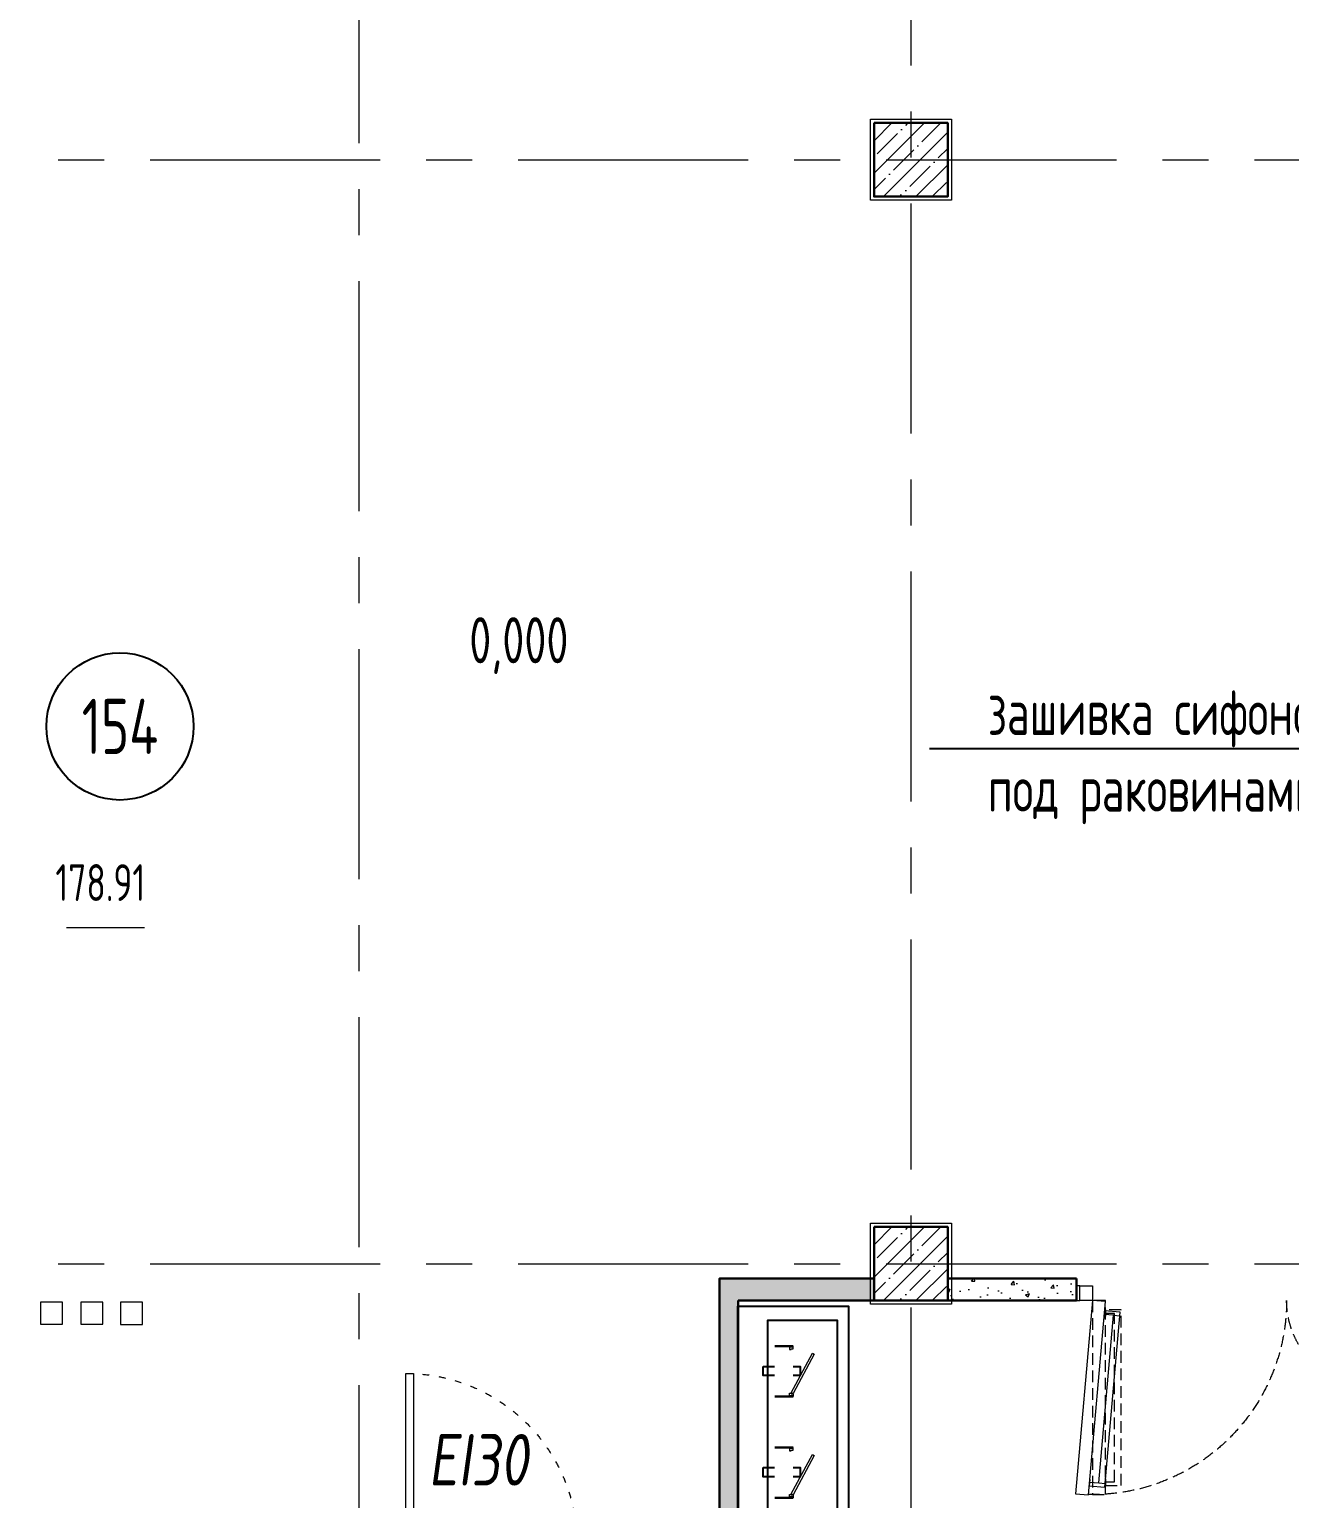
# Model space of a CAD drawing. Header units: millimetres. Extents: x -360149 to 682031, y -35655 to 209517.
# Drawn here: x -205024 to -198176, y 117324 to 125309 of the extents above; entities that cross this region are included whole.
import ezdxf
from ezdxf import colors
from ezdxf.entities.mleader import LeaderData, LeaderLine
from ezdxf.enums import TextEntityAlignment as Align
from ezdxf.math import Vec2, Vec3

# ---------------------------------------------------------------- set-up
doc = ezdxf.new("R2010")
doc.units = ezdxf.units.MM
doc.header["$MEASUREMENT"] = 0
for name, pattern in [('ACAD_ISO03W100', [30, 12, -18]), ('CENTER', [2, 1.25, -0.25, 0.25, -0.25]), ('DASHED', [19.05, 12.7, -6.35])]:
    doc.linetypes.add(name, pattern=pattern)
doc.layers.get('0').update_dxf_attribs({"color": 250, "lineweight": 9})
for name, color, linetype, lineweight in [('_АР ТЕКСТ', 250, 'Continuous', 25), ('АР_Выноски АПР', 7, 'Continuous', 5), ('АР_Двери', 175, 'Continuous', 18), ('АР_Колонны', 250, 'Continuous', 30), ('АР_Колонны Штрих', 250, 'Continuous', 5), ('АР_Маркер экспликации', 239, 'Continuous', 13), ('АР_Номер помещения', 1, 'Continuous', 25), ('АР_Оси', 195, 'Continuous', 9), ('АР_Отметки', 250, 'Continuous', 15), ('АР_Перегородки витражные', 152, 'Continuous', 13), ('АР_Перегородки газоблок', 165, 'Continuous', 30), ('АР_Перегородки газоблок_Штрих', 165, 'Continuous', 5), ('АР_Помещения_площадь', 19, 'Continuous', 9), ('ТХ_пищеблок', 30, 'Continuous', 20)]:
    doc.layers.add(name, color=color, linetype=linetype, lineweight=lineweight)
doc.layers.add('АР_ПБ_Двери', color=7, linetype='Continuous', lineweight=15, true_color=0xdb0000)
doc.layers.add('ТХ_сантехника', color=253, linetype='Continuous')
doc.styles.add('ISOCPEUR', font='isocpeur.ttf', dxfattribs={"width": 0.7})
doc.styles.get("Standard").update_dxf_attribs({"font": 'isocpeur.ttf', "width": 0.7})
doc.styles.add('Архитект', font='isocpeur.ttf', dxfattribs={"width": 0.8, "oblique": 8})
pattern_1 = [(50, (0, 0), (215.17805, -18.82564), [22.5, -247.5]), (355, (0, 0), (-41.6254, 225.65764), [18, -198]), (100.45144, (17.93, -1.57), (173.55265, 206.832), [19.12206, -210.34263]), (46.1842, (0, 60), (320.1724, -49.65578), [33.75, -371.25]), (96.63564, (26.68, 55.86), (280.3986, 292.2356), [28.6831, -315.51413]), (351.18416, (0, 60), (280.3986, 292.2356), [27, -297]), (21, (30, 45), (179.07212, -120.78567), [22.5, -247.5]), (326, (30, 45), (72.9946, 217.54501), [18, -198]), (71.45144, (44.92, 34.93), (252.06671, 96.75935), [19.12206, -210.34263]), (37.5, (0, 0), (3.647957, 99.868156), [0, -195.6, 0, -201, 0, -198.75]), (7.5, (0, 0), (78.92086, 118.323514), [0, -114.6, 0, -191.1, 0, -75.75]), (327.5, (-66.9, 0), (160.14673, -6.766462), [0, -75, 0, -234, 0, -310.5]), (317.5, (-96.9, 0), (174.95585, 30.031495), [0, -97.5, 0, -155.4, 0, -220.5])]

# ---------------------------------------------------------------- blocks, each defined once
blk = doc.blocks.new('*U49')
at = {"layer": 'АР_Номер помещения', "color": 7}
blk.add_circle((-1642.6, -5356.2), 400, dxfattribs=at)
at = {"layer": 'АР_Помещения_площадь', "color": 7}
blk.add_line((-1510, -6451.5), (-1932.4, -6451.5), dxfattribs=at)
at = {"color": 7, "style": 'ISOCPEUR', "width": 0.7, "flags": 1}
blk.add_attdef('КАТЕГОРИЯ', (-499.2, -2092.2), '', height=250, dxfattribs=at)
at = {"layer": 'АР_Номер помещения', "color": 7, "style": 'ISOCPEUR', "width": 0.7}
blk.add_attdef('НОМЕР_ПОМЕЩЕНИЯ', text='', height=300, dxfattribs=at).set_placement((-1642.6, -5356.2), align=Align.MIDDLE_CENTER)
at = {"layer": 'АР_Помещения_площадь', "color": 7, "lineweight": 30, "width": 0.7, "flags": 104}
blk.add_attdef('ИМЯ_ПОМЕЩЕНИЯ', text='', height=100, dxfattribs=at).set_placement((157.6, 1217.1), align=Align.MIDDLE_CENTER)
at = {"layer": 'АР_Помещения_площадь', "color": 7, "style": 'ISOCPEUR', "width": 0.7}
blk.add_attdef('ПЛОЩАДЬ_ПОМЕЩЕНИЯ', text='', height=200, dxfattribs=at).set_placement((-1505.1, -6205), align=Align.MIDDLE_RIGHT)
blk = doc.blocks.new('1700-3')
for p, q in [((-415.6, 1464.7), (-421.7, 1430.3)), ((-89.7, 1407.3), (-95.8, 1372.8))]:
    blk.add_line(p, q)
at = {"linetype": 'DASHED', "ltscale": 5}
for p, q in [((-80.2, 100.2), (-83.2, 135)), ((-991.2, 20.5), (-994.2, 55.3))]:
    blk.add_line(p, q, dxfattribs=at)
for points in [[(80, 1600), (0, 1600), (0, 1583), (80, 1583), (80, 1600)], [(-392.2, 1511.2), (-426.7, 1517.3), (-441.4, 1433.7), (-76.1, 1369.3), (-61.4, 1452.9), (-95.8, 1459)], [(0, 1583), (80, 1583), (80, 1513), (50, 1513), (50, 1513), (0, 1513), (0, 1583)], [(-407, 1513.8), (-415.6, 1464.7), (-89.7, 1407.3), (-81.1, 1456.4)], [(-971.9, -27.9), (-1006.8, -31), (-1014.2, 53.6), (-63.3, 136.8), (-55.9, 52.2), (-90.8, 49.2)], [(-986.8, -29.2), (-991.2, 20.5), (-80.2, 100.2), (-75.8, 50.5)], [(0, -83), (80, -83), (80, -13), (50, -13), (50, -13), (0, -13), (0, -83)], [(80, -100), (0, -100), (0, -83), (80, -83), (80, -100)]]:
    blk.add_lwpolyline(points)
for points in [[(-476.3, 1526), (-12.1, 1444.2), (0, 1513), (-464.1, 1594.8)], [(0, -13), (-1050.7, -104.9), (-1056.8, -35.3), (-6.1, 56.6)]]:
    blk.add_lwpolyline(points, close=True)
for points in [[(-471.3, 1443.1), (0, 1443.1), (0, 1513), (-471.3, 1513)], [(0, -13), (-1054.7, -13), (-1054.7, 56.9), (0, 56.9)]]:
    blk.add_lwpolyline(points, close=True, dxfattribs=at)
for points in [[(-385.9, 1443.1), (-420.9, 1443.1), (-420.9, 1358.3), (-50, 1358.3), (-50, 1443.1), (-85, 1443.1)], [(-400.9, 1443.1), (-400.9, 1393.3), (-70, 1393.3), (-70, 1443.1)], [(-969.5, 56.9), (-1004.5, 56.9), (-1004.5, 141.7), (-50, 141.7), (-50, 56.9), (-85, 56.9)], [(-984.5, 56.9), (-984.5, 106.7), (-70, 106.7), (-70, 56.9)]]:
    blk.add_lwpolyline(points, dxfattribs=at)
for centre, radius, start, end in [((0, 1513), 471.3, 170, 270), ((0, -13), 1054.7, 90, 181.20233)]:
    blk.add_arc(centre, radius, start, end, dxfattribs=at)
blk = doc.blocks.new('раковина столовая 2')
for points in [[(970111.9, -22806.1), (970111.9, -17235.9), (969511.9, -17235.9), (969511.9, -22806.1)], [(969571.9, -22746.1), (969571.9, -17314), (969951.9, -17314), (969951.9, -22746.1)], [(969974.7, -17564), (969774.7, -17564), (969774.7, -17614), (969974.7, -17614)], [(969974.7, -18114), (969774.7, -18114), (969774.7, -18164), (969974.7, -18164)], [(969974.7, -18664), (969774.7, -18664), (969774.7, -18714), (969974.7, -18714)], [(969974.7, -19214), (969774.7, -19214), (969774.7, -19264), (969974.7, -19264)], [(969974.7, -19764), (969774.7, -19764), (969774.7, -19814), (969974.7, -19814)], [(969974.7, -20314), (969774.7, -20314), (969774.7, -20364), (969974.7, -20364)], [(969974.7, -20864), (969774.7, -20864), (969774.7, -20914), (969974.7, -20914)], [(969974.7, -21414), (969774.7, -21414), (969774.7, -21464), (969974.7, -21464)], [(969974.7, -21964), (969774.7, -21964), (969774.7, -22014), (969974.7, -22014)], [(969974.7, -22514), (969774.7, -22514), (969774.7, -22564), (969974.7, -22564)]]:
    blk.add_lwpolyline(points, close=True)
blk = doc.blocks.new('*U912')
blk.add_lwpolyline([(-100, 80), (-100, 1010), (-140, 1010), (-140, 80)], close=True)
for points in [[(-1130, 0), (-1130, 80), (-1075, 80), (-1075, 0), (-1130, 0)], [(-1075, 80), (-1075, 0), (-1015, 0), (-1015, 40), (-1030, 40), (-1030, 80), (-1075, 80)], [(-55, 80), (-55, 0), (-115, 0), (-115, 40), (-100, 40), (-100, 80), (-55, 80)], [(0, 0), (0, 80), (-55, 80), (-55, 0), (0, 0)]]:
    blk.add_lwpolyline(points)
at = {"linetype": 'ACAD_ISO03W100', "ltscale": 3}
blk.add_arc((-100, 80), 930, 90, 180, dxfattribs=at)
blk = doc.blocks.new('_DotSmall')
at = {"color": 0, "linetype": 'ByBlock', "const_width": 0.5}
blk.add_lwpolyline([(-0.0625, 0, 1), (0.0625, 0, 1)], format="xyb", close=True, dxfattribs=at)
blk = doc.blocks.new('*U1080')
at = {"color": 7}
blk.add_wipeout([(-565, 60), (445, 60), (445, -310), (-565, -310)], dxfattribs=at)
for p, q in [((-530, 60), (-565, 60)), ((-550, 60), (-550, -10)), ((-550, -10), (-550, 60)), ((-510, 60), (-530, 60)), ((-510, 20), (-510, 60)), ((-500, 20), (-510, 20)), ((-500, -10), (-500, 20)), ((380, -10), (380, 20)), ((380, 20), (390, 20)), ((390, 20), (390, 60)), ((390, 60), (410, 60)), ((410, 60), (445, 60)), ((430, 60), (430, -10)), ((430, -10), (430, 60)), ((-565, -10), (-530, -10)), ((-530, -10), (-500, -10)), ((410, -10), (380, -10)), ((445, -10), (410, -10))]:
    blk.add_line(p, q)
at = {"lineweight": 30}
for p, q in [((-565, 60), (-565, -310)), ((445, 60), (445, -310))]:
    blk.add_line(p, q, dxfattribs=at)
blk.add_lwpolyline([(389, 60), (370, 25), (-424, 448), (-406, 483)], close=True)
blk = doc.blocks.new('*U1079')
at = {"color": 7}
blk.add_wipeout([(-565, 60), (445, 60), (445, -310), (-565, -310)], dxfattribs=at)
for p, q in [((-530, 60), (-565, 60)), ((-550, 60), (-550, -10)), ((-550, -10), (-550, 60)), ((-510, 60), (-530, 60)), ((-510, 20), (-510, 60)), ((-500, 20), (-510, 20)), ((-500, -10), (-500, 20)), ((380, -10), (380, 20)), ((380, 20), (390, 20)), ((390, 20), (390, 60)), ((390, 60), (410, 60)), ((410, 60), (445, 60)), ((430, 60), (430, -10)), ((430, -10), (430, 60)), ((-565, -10), (-530, -10)), ((-530, -10), (-500, -10)), ((410, -10), (380, -10)), ((445, -10), (410, -10))]:
    blk.add_line(p, q)
at = {"lineweight": 30}
for p, q in [((-565, 60), (-565, -310)), ((445, 60), (445, -310))]:
    blk.add_line(p, q, dxfattribs=at)
blk.add_lwpolyline([(389, 60), (370, 25), (-424, 448), (-406, 483)], close=True)

msp = doc.modelspace()

# ---------------------------------------------------------------- hatches: boundary and pattern name
at = {"layer": 'АР_Колонны Штрих', "ltscale": 100}
h = msp.add_hatch(dxfattribs=at)
h.set_pattern_fill('ANSI35', color=256, scale=500)
h.set_pattern_definition([(45, (-1157486.01, 164672.16), (-88.388348, 88.388348), []), (45, (-1157397.63, 164672.16), (-88.388348, 88.388348), [156.25, -31.25, 0, -31.25])])
h.paths.add_polyline_path([(-200033.92, 124800.68), (-200433.92, 124800.68), (-200433.92, 124400.68), (-200033.92, 124400.68)])
h = msp.add_hatch(dxfattribs=at)
h.set_pattern_fill('ANSI35', color=256, scale=500)
h.set_pattern_definition([(45, (-1157486.01, 158672.16), (-88.388348, 88.388348), []), (45, (-1157397.63, 158672.16), (-88.388348, 88.388348), [156.25, -31.25, 0, -31.25])])
h.paths.add_polyline_path([(-200033.92, 118800.68), (-200433.92, 118800.68), (-200433.92, 118400.68), (-200033.92, 118400.68)])
at = {"layer": 'АР_Перегородки газоблок_Штрих', "ltscale": 100}
h = msp.add_hatch(dxfattribs=at)
h.set_pattern_fill('AR-CONC', color=256, scale=30)
h.set_pattern_definition(pattern_1)
h.paths.add_polyline_path([(-201173.79, 118370.89), (-201173.6, 118400.65), (-200433.92, 118400.68), (-200433.92, 118520.68), (-201273.39, 118520.65), (-201273.39, 115964.62), (-201273.32, 115964.62), (-201273.39, 115627.62), (-201273.39, 115600.68), (-201173.79, 115600.68)])
h.paths.add_polyline_path([(-201173.79, 115600.68), (-201273.39, 115600.11), (-201273.39, 115007.17), (-201273.39, 112600.68), (-201173.39, 112600.68), (-201173.39, 112680.68), (-200433.92, 112680.68), (-200433.92, 112800.68), (-200573.79, 112800.68), (-200573.79, 112800.68), (-201173.79, 112800.68)])
h.paths.add_polyline_path([(-200433.92, 112520.65), (-201173.39, 112520.65), (-201173.39, 112600.68), (-201273.39, 112600.68), (-201273.39, 110702.54), (-201173.39, 110702.54), (-201173.39, 112400.65), (-200433.92, 112400.65), (-200433.92, 112400.65)])
h = msp.add_hatch(dxfattribs=at)
h.set_pattern_fill('AR-CONC', color=256, scale=30)
h.set_pattern_definition(pattern_1)
h.paths.add_polyline_path([(-199333.88, 118520.68), (-200033.92, 118520.69), (-200033.92, 118400.68), (-199333.88, 118400.68)])

# ---------------------------------------------------------------- linework, layer by layer
at = {"ltscale": 100}
for points in [[(-200453.92, 124820.68), (-200013.92, 124820.68), (-200013.92, 124380.68), (-200453.92, 124380.68)], [(-200453.92, 118820.68), (-200013.92, 118820.68), (-200013.92, 118380.68), (-200453.92, 118380.68)]]:
    msp.add_lwpolyline(points, close=True, dxfattribs=at)
at = {"layer": 'АР_Колонны', "ltscale": 100}
for points in [[(-200433.92, 124800.68), (-200033.92, 124800.68), (-200033.92, 124400.68), (-200433.92, 124400.68)], [(-200433.92, 118800.68), (-200033.92, 118800.68), (-200033.92, 118400.68), (-200433.92, 118400.68)]]:
    msp.add_lwpolyline(points, close=True, dxfattribs=at)
at = {"layer": 'АР_Оси', "linetype": 'CENTER', "ltscale": 1000}
for p, q in [((-203233.82, 135939.87), (-203233.82, 80207.53)), ((-200233.92, 134363.15), (-200233.92, 78630.8)), ((-224367.61, 124600.68), (-141189.21, 124600.68)), ((-224367.61, 124600.68), (-141189.21, 124600.68)), ((-224367.61, 118600.68), (-141189.21, 118600.68))]:
    msp.add_line(p, q, dxfattribs=at)
at = {"layer": 'АР_Перегородки газоблок', "ltscale": 100}
for points in [[(-201273.39, 115007.17), (-201273.39, 118520.65), (-200433.92, 118520.68)], [(-200033.92, 118520.66), (-199333.88, 118520.68)], [(-199333.88, 118520.68), (-199333.88, 118400.68)], [(-200433.92, 118400.68), (-201173.6, 118400.65)], [(-201173.6, 112800.68), (-201173.6, 118400.65)], [(-199333.88, 118400.68), (-200033.92, 118400.68)]]:
    msp.add_lwpolyline(points, dxfattribs=at)
at = {"layer": 'ТХ_пищеблок'}
for p, q in [((-204844.99, 118391.36), (-204964.64, 118391.36)), ((-204964.64, 118391.36), (-204964.64, 118271.71)), ((-204844.99, 118271.71), (-204844.99, 118391.36)), ((-204624.59, 118391.36), (-204744.24, 118391.36)), ((-204744.24, 118391.36), (-204744.24, 118271.71)), ((-204624.59, 118271.71), (-204624.59, 118391.36)), ((-204410.48, 118390.92), (-204530.13, 118390.92)), ((-204530.13, 118390.92), (-204530.13, 118271.27)), ((-204410.48, 118271.27), (-204410.48, 118390.92)), ((-204964.64, 118271.71), (-204844.99, 118271.71)), ((-204744.24, 118271.71), (-204624.59, 118271.71)), ((-204530.13, 118271.27), (-204410.48, 118271.27))]:
    msp.add_line(p, q, dxfattribs=at)

# ---------------------------------------------------------------- block references
at = {"layer": 'АР_Двери', "xscale": -1}
msp.add_blockref('*U912', (-203077.83, 116994.24), dxfattribs=at)
at = {"layer": 'АР_Маркер экспликации'}
ref = msp.add_blockref('*U49', (-202889.52, 126877.05), dxfattribs=at)
ref.add_attrib('НОМЕР_ПОМЕЩЕНИЯ', '154', dxfattribs={"layer": 'АР_Номер помещения', "color": 7, "height": 300, "style": 'ISOCPEUR', "width": 0.7}).set_placement((-204532.12, 121520.85), align=Align.MIDDLE_CENTER)
ref.add_attrib('ПЛОЩАДЬ_ПОМЕЩЕНИЯ', '178.91', dxfattribs={"layer": 'АР_Помещения_площадь', "color": 7, "height": 200, "style": 'ISOCPEUR', "width": 0.7}).set_placement((-204394.64, 120672.09), align=Align.MIDDLE_RIGHT)
at = {"layer": 'АР_Перегородки витражные', "xscale": -1, "rotation": 270}
msp.add_blockref('1700-3', (-199233.87, 118400.68), dxfattribs=at)
at = {"layer": 'ТХ_сантехника', "xscale": -1}
msp.add_blockref('раковина столовая 2', (768938.15, 135606.77), dxfattribs=at)

# ---------------------------------------------------------------- texts
at = {"layer": 'АР_ПБ_Двери', "lineweight": 35, "style": 'Архитект', "oblique": 8, "width": 0.8}
msp.add_text('EI30', height=280, dxfattribs=at).set_placement((-202856.88, 117395.18))

# ---------------------------------------------------------------- leaders
at = {"layer": '_АР ТЕКСТ'}
ml = msp.add_multileader_mtext('Standard', dxfattribs=at)
ml.set_content('{\\W0.8;-2,550}', color=256, style='ISOCPEUR')
ml.set_leader_properties(color=256, linetype='Continuous', lineweight=-1)
ml.set_arrow_properties(name='DOTSMALL')
ml.build(insert=Vec2(0, 0))
ml.multileader.update_dxf_attribs({"has_text_frame": 1, "text_left_attachment_type": 4, "text_right_attachment_type": 4, "dogleg_length": 100, "arrow_head_size": 180})
ctx = ml.context
ctx.base_point, ctx.char_height, ctx.arrow_head_size, ctx.landing_gap_size, ctx.plane_origin = Vec3(-302775.82, 123943.26, -1.96), 250, 180, 50, Vec3(-302295.49, 121699.25, -1.96)
ctx.left_attachment, ctx.right_attachment = 4, 4
notes = []
notes.append((ctx, [(0, (0, 0, 0), (0, 0), (1, 0), 1, [])]))
ctx.mtext.insert, ctx.mtext.width, ctx.mtext.defined_height, ctx.mtext.line_spacing_style, ctx.mtext.flow_direction = Vec3(-302725.82, 124276.6, -1.96), 801.0864, 330.71, 2, 5
ml = msp.add_multileader_mtext('Standard', dxfattribs=at)
ml.set_content('{\\W0.8;-2,550}', color=256, style='ISOCPEUR')
ml.set_leader_properties(color=256, linetype='Continuous', lineweight=-1)
ml.set_arrow_properties(name='DOTSMALL')
ml.build(insert=Vec2(0, 0))
ml.multileader.update_dxf_attribs({"has_text_frame": 1, "text_left_attachment_type": 4, "text_right_attachment_type": 4, "dogleg_length": 100, "arrow_head_size": 180})
ctx = ml.context
ctx.base_point, ctx.char_height, ctx.arrow_head_size, ctx.landing_gap_size, ctx.plane_origin = Vec3(-314736.01, 120073.28, -1.96), 250, 180, 50, Vec3(-314255.68, 117829.26, -1.96)
ctx.left_attachment, ctx.right_attachment = 4, 4
notes.append((ctx, [(0, (0, 0, 0), (0, 0), (1, 0), 1, [])]))
ctx.mtext.insert, ctx.mtext.width, ctx.mtext.defined_height, ctx.mtext.line_spacing_style, ctx.mtext.flow_direction = Vec3(-314686.01, 120406.61, -1.96), 801.0864, 330.71, 2, 5
at = {"layer": 'АР_Выноски АПР'}
ml = msp.add_multileader_mtext('Standard', dxfattribs=at)
ml.set_content('зашивка сифонов \\Pпод раковинами', color=256, style='ISOCPEUR')
ml.set_leader_properties()
ml.build(insert=Vec2(0, 0))
ml.multileader.update_dxf_attribs({"text_left_attachment_type": 6, "text_right_attachment_type": 6, "dogleg_length": 100, "arrow_head_size": 250})
ctx = ml.context
ctx.base_point, ctx.char_height, ctx.arrow_head_size, ctx.landing_gap_size, ctx.plane_origin = Vec3(-199841.36, 121399.19), 250, 250, 25, Vec3(-190442.28, 131529.89)
ctx.left_attachment, ctx.right_attachment = 6, 6
notes.append((ctx, [(1, (1, 1, 0), (-197704.68, 121399.19), (-1, 0), 222.93, [(2, [(-197143.42, 121128.21)], 0, [])])]))
ctx.mtext.insert, ctx.mtext.width, ctx.mtext.defined_height, ctx.mtext.flow_direction = Vec3(-199816.36, 121724.19), 4200.7654, 12.17, 5
at = {"layer": 'АР_Отметки'}
ml = msp.add_multileader_mtext('Standard', dxfattribs=at)
ml.set_content('{\\W0.8;-2,250}', color=256, style='ISOCPEUR')
ml.set_leader_properties(color=256, linetype='Continuous', lineweight=-1)
ml.set_arrow_properties(name='DOTSMALL')
ml.build(insert=Vec2(0, 0))
ml.multileader.update_dxf_attribs({"has_text_frame": 1, "text_left_attachment_type": 4, "text_right_attachment_type": 4, "dogleg_length": 100, "arrow_head_size": 180})
ctx = ml.context
ctx.base_point, ctx.char_height, ctx.arrow_head_size, ctx.landing_gap_size, ctx.plane_origin = Vec3(-297233.62, 128352.86), 250, 180, 50, Vec3(-296855.54, 126878.84)
ctx.left_attachment, ctx.right_attachment = 4, 4
notes.append((ctx, [(0, (0, 0, 0), (0, 0), (1, 0), 1, [])]))
ctx.mtext.insert, ctx.mtext.width, ctx.mtext.defined_height, ctx.mtext.line_spacing_style, ctx.mtext.flow_direction = Vec3(-297183.62, 128686.19), 769.989, 343.89, 2, 5
ml = msp.add_multileader_mtext('Standard', dxfattribs=at)
ml.set_content('0,000', color=256, style='ISOCPEUR')
ml.set_leader_properties(color=256, linetype='Continuous', lineweight=-1)
ml.set_arrow_properties(name='DOTSMALL')
ml.build(insert=Vec2(0, 0))
ml.multileader.update_dxf_attribs({"has_text_frame": 1, "text_left_attachment_type": 4, "text_right_attachment_type": 4, "dogleg_length": 100, "arrow_head_size": 180})
ctx = ml.context
ctx.base_point, ctx.char_height, ctx.arrow_head_size, ctx.landing_gap_size, ctx.plane_origin = Vec3(-202684.24, 121780.85, -0.16), 250, 180, 50, Vec3(-205755.32, 120191.3, -0.16)
ctx.left_attachment, ctx.right_attachment = 4, 4
notes.append((ctx, [(0, (0, 0, 0), (0, 0), (1, 0), 1, [])]))
ctx.mtext.insert, ctx.mtext.width, ctx.mtext.line_spacing_style, ctx.mtext.flow_direction = Vec3(-202634.24, 122114.19, -0.16), 852.697, 2, 5
ml = msp.add_multileader_mtext('Standard', dxfattribs=at)
ml.set_content('{\\W0.8;-2,250}', color=256, style='ISOCPEUR')
ml.set_leader_properties(color=256, linetype='Continuous', lineweight=-1)
ml.set_arrow_properties(name='DOTSMALL')
ml.build(insert=Vec2(0, 0))
ml.multileader.update_dxf_attribs({"has_text_frame": 1, "text_left_attachment_type": 4, "text_right_attachment_type": 4, "dogleg_length": 100, "arrow_head_size": 180})
ctx = ml.context
ctx.base_point, ctx.char_height, ctx.arrow_head_size, ctx.landing_gap_size, ctx.plane_origin = Vec3(-298305.8, 120267.04, 0), 250, 180, 50, Vec3(-302964.31, 116414.73, 0)
ctx.left_attachment, ctx.right_attachment = 4, 4
notes.append((ctx, [(0, (0, 0, 0), (0, 0), (1, 0), 1, [])]))
ctx.mtext.insert, ctx.mtext.width, ctx.mtext.defined_height, ctx.mtext.line_spacing_style, ctx.mtext.flow_direction = Vec3(-298255.8, 120600.38, 0), 769.989, 343.89, 2, 5
for ctx, leaders in notes:
    for number, flags, end, landing, length, lines in leaders:
        leader = LeaderData()
        leader.index, (leader.has_last_leader_line, leader.has_dogleg_vector, leader.attachment_direction) = number, flags
        leader.last_leader_point, leader.dogleg_vector, leader.dogleg_length = Vec3(end), Vec3(landing), length
        for number, points, colour, breaks in lines:
            line = LeaderLine()
            line.index, line.vertices, line.color, line.breaks = number, Vec3.list(points), colors.encode_raw_color(colour), breaks
            leader.lines.append(line)
        ctx.leaders.append(leader)

# ---------------------------------------------------------------- next in the draw order: block references
at = {"layer": 'АР_Двери', "xscale": 0.2701273999331003, "yscale": 0.2701273999331003, "zscale": 0.2701273999331003, "rotation": 270.0022807060942}
for name, p in [('*U1079', (-200890.6, 117999.76)), ('*U1080', (-200890.59, 117449.23))]:
    msp.add_blockref(name, p, dxfattribs=at)

doc.saveas('drawing.dxf')
